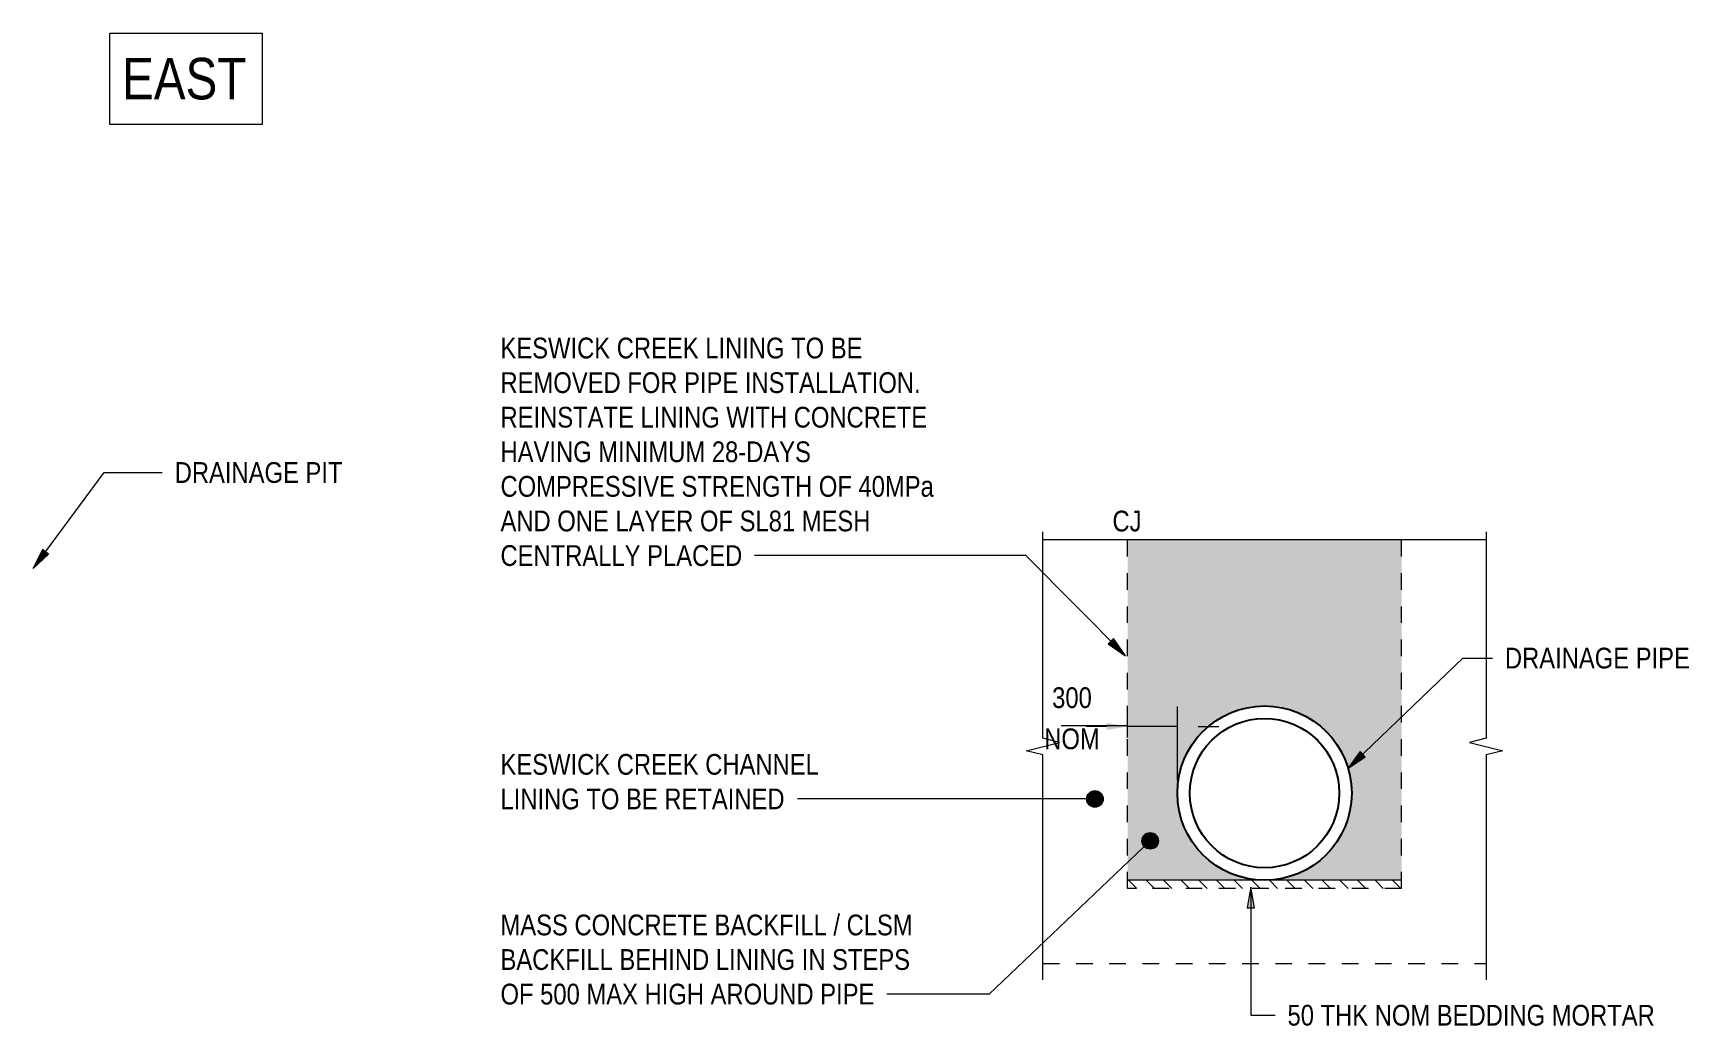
# Model space of a CAD drawing. Header units: metres. Extents: x 577.1 to 621.8, y 1.3 to 21.9.
# Drawn here: x 609.75 to 619.73, y 15.96 to 21.94 of the extents above; entities that cross this region are included whole.
import ezdxf

# ---------------------------------------------------------------- set-up
doc = ezdxf.new("R2010")
doc.units = ezdxf.units.M
doc.linetypes.add('JacobsDash', pattern=[0.0045, 0.003, -0.0015])
doc.linetypes.add('JacobsDemolished', pattern=[0.0045, 0.003, -0.0015])
doc.layers.get('Defpoints').update_dxf_attribs({"color": 41})
for name, color, linetype, lineweight in [('D-BDGE', 7, 'Continuous', 13), ('D-BDGE-18-SOLID', 7, 'Continuous', 9), ('D-BDGE-LINE', 7, 'Continuous', 9), ('D-ENHA-TEXT', 7, 'Continuous', 9), ('D-ENHA-TEXT-DIMS', 7, 'Continuous', 9)]:
    doc.layers.add(name, color=color, linetype=linetype, lineweight=lineweight)
doc.layers.add('D-BDGE-INT-WALL', color=7, linetype='Continuous', lineweight=13, true_color=0x8c8cc6)
doc.styles.add('Arial Narrow_6', font='ARIALN.TTF', dxfattribs={"height": 0.125})
doc.styles.add('Arial Narrow_7', font='ARIALN.TTF', dxfattribs={"height": 0.25})
doc.dimstyles.new('Dimension_Standard_T__mm_', dxfattribs={"dimscale": 0.3048, "dimtxt": 0.127929, "dimasz": 0.410105, "dimexe": 0.393701, "dimexo": 0.246063, "dimgap": 0.164042, "dimtad": 1, "dimdec": 0, "dimlfac": 1000, "dimzin": 0, "dimdsep": 46, "dimtxsty": 'Arial Narrow_6', "dimsah": 1, "dimcen": 0.09, "dimaunit": 1, "dimadec": 4, "dimazin": 0, "dimtfac": 1, "dimtdec": 4, "dimtix": 1, "dimtmove": 2, "dimatfit": 3, "dimfxl": 1, "dimtvp": 1, "dimtolj": 1, "dimtzin": 0, "dimlwd": 18, "dimlwe": 18, "dimarcsym": 2})

# ---------------------------------------------------------------- blocks, each defined once
blk = doc.blocks.new('CS_DET_BreakLine_ViewScale - CS_Std BreakLine-7764786-DRG-2871024 - SECTION 4')
at = {"layer": 'D-BDGE-LINE'}
for p, q in [((1657.7821, 17.696), (1657.7821, 18.9401)), ((1657.6821, 17.621), (1657.8821, 17.671)), ((1657.8821, 17.671), (1657.7821, 17.696)), ((1657.7821, 17.596), (1657.6821, 17.621)), ((1657.7821, 16.24), (1657.7821, 17.596))]:
    blk.add_line(p, q, dxfattribs=at)
blk = doc.blocks.new('CS_DET_BreakLine_ViewScale - CS_Std BreakLine-7764808-DRG-2871024 - SECTION 4')
at = {"layer": 'D-BDGE-LINE'}
for p, q in [((1660.4521, 18.9401), (1660.4521, 17.696)), ((1660.4521, 17.696), (1660.3521, 17.671)), ((1660.3521, 17.671), (1660.5521, 17.621)), ((1660.5521, 17.621), (1660.4521, 17.596)), ((1660.4521, 17.596), (1660.4521, 16.24))]:
    blk.add_line(p, q, dxfattribs=at)
blk = doc.blocks.new('DIMBLOCK2-DRG-2871024 - SECTION 4')
at = {"layer": 'D-ENHA-TEXT-DIMS', "color": 0, "lineweight": 18, "transparency": 16777216}
for p, q in [((616.3416, 17.6998), (616.3416, 17.8877)), ((616.6416, 17.4408), (616.6416, 17.8877)), ((616.2166, 17.7677), (616.0916, 17.7677)), ((616.6416, 17.7677), (616.3416, 17.7677)), ((616.7666, 17.7677), (616.8916, 17.7677))]:
    blk.add_line(p, q, dxfattribs=at)
at = {"layer": 'D-ENHA-TEXT-DIMS', "color": 0, "transparency": 16777216}
for points in [[(616.2166, 17.7885), (616.2166, 17.7468), (616.3416, 17.7677)], [(616.7666, 17.7885), (616.7666, 17.7468), (616.6416, 17.7677)]]:
    blk.add_solid(points, dxfattribs=at)
at = {"layer": 'Defpoints', "color": 0, "transparency": 16777216}
for p in [(616.3416, 17.7677), (616.3416, 17.6248), (616.6416, 17.3658)]:
    blk.add_point(p, dxfattribs=at)
at = {"layer": 'D-ENHA-TEXT-DIMS', "color": 0, "lineweight": 18, "transparency": 16777216, "insert": (616.0069, 17.9398), "char_height": 0.125, "width": 0.402062, "attachment_point": 5, "line_spacing_factor": 0.974696, "style": 'Arial Narrow_6'}
blk.add_mtext('\\A1;300', dxfattribs=at)
at = {"layer": 'D-ENHA-TEXT-DIMS', "color": 0, "lineweight": 18, "transparency": 16777216, "insert": (616.0069, 17.6918), "char_height": 0.125, "width": 0.402062, "attachment_point": 5, "style": 'Arial Narrow_6'}
blk.add_mtext('\\A1;NOM', dxfattribs=at)

msp = doc.modelspace()

# ---------------------------------------------------------------- hatches: boundary and pattern name
at = {"layer": 'D-BDGE-LINE', "true_color": 0xc0c0c0}
h = msp.add_hatch(color=9, dxfattribs=at)
h.paths.add_polyline_path([(617.162, 16.8408), (617.9916, 16.8408), (617.9916, 18.8908), (616.3416, 18.8908), (616.3416, 16.8408), (617.152, 16.8408)])
h.paths.add_polyline_path([(617.2059, 16.8423), (617.1274, 16.8423), (617.0498, 16.854), (616.9748, 16.8771), (616.9041, 16.9111), (616.8393, 16.9553), (616.7818, 17.0087), (616.7329, 17.0701), (616.6936, 17.138), (616.665, 17.2111), (616.6475, 17.2876), (616.6416, 17.3658), (616.6475, 17.444), (616.665, 17.5205), (616.6936, 17.5936), (616.7329, 17.6615), (616.7818, 17.7229), (616.8393, 17.7763), (616.9041, 17.8205), (616.9748, 17.8545), (617.0498, 17.8776), (617.1274, 17.8893), (617.2059, 17.8893), (617.2835, 17.8776), (617.3584, 17.8545), (617.4291, 17.8205), (617.494, 17.7763), (617.5515, 17.7229), (617.6004, 17.6615), (617.6396, 17.5936), (617.6683, 17.5205), (617.6858, 17.444), (617.6916, 17.3658), (617.6858, 17.2876), (617.6683, 17.2111), (617.6396, 17.138), (617.6004, 17.0701), (617.5515, 17.0087), (617.494, 16.9553), (617.4291, 16.9111), (617.3584, 16.8771), (617.2835, 16.854), (617.2662, 16.8514)])
at = {"layer": 'D-BDGE-LINE'}
h = msp.add_hatch(dxfattribs=at)
h.set_pattern_fill('FP_13', color=256, style=0, pattern_type=2)
h.set_pattern_definition([(135, (617.07451, 17.81), (-0.053033, -0.053033), [])])
h.paths.add_polyline_path([(617.0498, 16.7908), (617.9916, 16.7908), (617.9916, 16.8408), (616.3416, 16.8408), (616.3416, 16.7908), (616.9748, 16.7908)])
at = {"layer": 'D-ENHA-TEXT'}
for points in [[(609.7509, 18.7188), (609.843, 18.8062), (609.8076, 18.8324)], [(616.3292, 18.1919), (616.2568, 18.2962), (616.2255, 18.2651)], [(617.6678, 17.513), (617.7732, 17.5838), (617.7426, 17.6155)], [(617.0833, 16.8), (617.0613, 16.675), (617.1054, 16.675)]]:
    msp.add_hatch(color=256, dxfattribs=at).paths.add_polyline_path(points)
h = msp.add_hatch(color=256, dxfattribs=at)
edge = h.paths.add_edge_path()
edge.add_arc((616.1449, 17.3307), 0.05, 0, 360)
h = msp.add_hatch(color=256, dxfattribs=at)
edge = h.paths.add_edge_path()
edge.add_arc((616.4778, 17.078), 0.05, 0, 360)

# ---------------------------------------------------------------- linework, layer by layer
at = {"layer": 'D-BDGE', "lineweight": 18}
for p, q in [((618.5016, 18.8908), (615.8316, 18.8908)), ((616.3416, 17.7708), (615.9416, 17.7708)), ((617.9916, 16.8408), (616.3416, 16.8408))]:
    msp.add_line(p, q, dxfattribs=at)
at = {"layer": 'D-BDGE', "linetype": 'JacobsDash', "lineweight": 18}
for p, q in [((616.3416, 16.7908), (616.3416, 18.8908)), ((617.9916, 16.7908), (617.9916, 18.8908)), ((617.9916, 16.7908), (616.3416, 16.7908))]:
    msp.add_line(p, q, dxfattribs=at)
at = {"layer": 'D-BDGE', "lineweight": 25}
for radius in [0.525, 0.45]:
    msp.add_circle((617.1666, 17.3658), radius, dxfattribs=at)
at = {"layer": 'D-BDGE-18-SOLID'}
msp.add_line((616.6416, 17.3658), (616.6416, 17.3908), dxfattribs=at)
at = {"layer": 'D-BDGE-INT-WALL', "color": 9, "linetype": 'JacobsDemolished', "true_color": 0xc3c3c3}
msp.add_line((615.8316, 16.34), (618.5016, 16.34), dxfattribs=at)
at = {"layer": 'D-ENHA-TEXT'}
for p, q in [((609.7509, 18.7188), (610.1792, 19.2971)), ((610.1792, 19.2971), (610.5286, 19.2971)), ((609.8076, 18.8324), (609.7509, 18.7188)), ((609.7509, 18.7188), (609.843, 18.8062)), ((609.843, 18.8062), (609.8076, 18.8324)), ((615.4562, 18.7969), (614.0956, 18.7969)), ((615.729, 18.7969), (615.4562, 18.7969)), ((616.3292, 18.1919), (615.729, 18.7969)), ((616.2568, 18.2962), (616.2255, 18.2651)), ((616.2255, 18.2651), (616.3292, 18.1919)), ((616.3292, 18.1919), (616.2568, 18.2962)), ((617.6678, 17.513), (618.3596, 18.1791)), ((618.3596, 18.1791), (618.5389, 18.1791)), ((617.7426, 17.6155), (617.6678, 17.513)), ((617.6678, 17.513), (617.7732, 17.5838)), ((617.7732, 17.5838), (617.7426, 17.6155)), ((614.9379, 17.3307), (614.3536, 17.3307)), ((616.1449, 17.3307), (614.9379, 17.3307)), ((616.4778, 17.078), (615.5086, 16.1548)), ((617.0833, 16.8), (617.0613, 16.675)), ((617.1054, 16.675), (617.0833, 16.8)), ((617.0833, 16.8), (617.0833, 16.0277)), ((617.0613, 16.675), (617.1054, 16.675)), ((615.255, 16.1548), (614.8927, 16.1548)), ((615.5086, 16.1548), (615.255, 16.1548)), ((617.0833, 16.0277), (617.2298, 16.0277))]:
    msp.add_line(p, q, dxfattribs=at)
at = {"layer": 'D-ENHA-TEXT', "lineweight": 18, "flags": 128}
msp.add_lwpolyline([(610.2119, 21.9442), (611.1294, 21.9442), (611.1294, 21.3942), (610.2119, 21.3942)], close=True, dxfattribs=at)
at = {"layer": 'D-ENHA-TEXT'}
for centre in [(616.1449, 17.3307), (616.4778, 17.078)]:
    msp.add_circle(centre, 0.05, dxfattribs=at)

# ---------------------------------------------------------------- block references
at = {"layer": 'D-BDGE-LINE'}
for name in ['CS_DET_BreakLine_ViewScale - CS_Std BreakLine-7764786-DRG-2871024 - SECTION 4', 'CS_DET_BreakLine_ViewScale - CS_Std BreakLine-7764808-DRG-2871024 - SECTION 4']:
    msp.add_blockref(name, (-1041.9505, 0), dxfattribs=at)

# ---------------------------------------------------------------- texts
at = {"layer": 'D-ENHA-TEXT', "char_height": 0.125, "attachment_point": 1, "style": 'Arial Narrow_6', "bg_fill": 3, "box_fill_scale": 1, "bg_fill_color": 256, "bg_fill_transparency": 0}
for s, insert in [('KESWICK CREEK LINING TO BE ', (612.5654, 20.1096)), ('REMOVED FOR PIPE INSTALLATION. ', (612.5654, 19.9012)), ('REINSTATE LINING WITH CONCRETE ', (612.5654, 19.6929)), ('HAVING MINIMUM 28-DAYS ', (612.5654, 19.4845)), ('COMPRESSIVE STRENGTH OF 40MPa ', (612.5654, 19.2762)), ('AND ONE LAYER OF SL81 MESH ', (612.5654, 19.0678)), ('CENTRALLY PLACED', (612.5654, 18.8594)), ('KESWICK CREEK CHANNEL ', (612.5654, 17.6015)), ('LINING TO BE RETAINED', (612.5654, 17.3932)), ('MASS CONCRETE BACKFILL / CLSM ', (612.5654, 16.634)), ('BACKFILL BEHIND LINING IN STEPS ', (612.5654, 16.4256)), ('OF 500 MAX HIGH AROUND PIPE', (612.5654, 16.2173)), ('50 THK NOM BEDDING MORTAR', (617.3048, 16.0902))]:
    msp.add_mtext(s, dxfattribs=dict(at, insert=insert))
at = {"layer": 'D-ENHA-TEXT', "insert": (610.6036, 19.3596), "char_height": 0.125, "attachment_point": 1, "style": 'Arial Narrow_6', "bg_fill": 3, "box_fill_scale": 1, "bg_fill_color": 256, "bg_fill_true_color": 13158600, "bg_fill_transparency": 0}
msp.add_mtext('DRAINAGE PIT', dxfattribs=at)

# ---------------------------------------------------------------- dimensions: what is measured, and where the dimension line sits
at = {"layer": 'D-ENHA-TEXT-DIMS', "lineweight": 18}
dim = msp.add_linear_dim(base=(616.3416, 17.7677), p1=(616.6416, 17.3658), p2=(616.3416, 17.6248), text='<>\\XNOM', dimstyle='Dimension_Standard_T__mm_', override={"dimpost": '<>', "dimfxl": 0.39634}, dxfattribs=at)
dim.commit()
dim.dimension.update_dxf_attribs({"geometry": 'DIMBLOCK2-DRG-2871024 - SECTION 4', "text_midpoint": (616.0069, 17.8065), "dimtype": 160})

# ---------------------------------------------------------------- next in the draw order: texts
at = {"layer": 'D-ENHA-TEXT', "lineweight": 18, "insert": (610.2869, 21.7951), "char_height": 0.25, "attachment_point": 1, "style": 'Arial Narrow_7', "bg_fill": 3, "box_fill_scale": 1, "bg_fill_color": 256, "bg_fill_transparency": 0}
msp.add_mtext('EAST', dxfattribs=at)
at = {"layer": 'D-ENHA-TEXT', "char_height": 0.125, "attachment_point": 1, "style": 'Arial Narrow_6', "bg_fill": 3, "box_fill_scale": 1, "bg_fill_color": 256, "bg_fill_transparency": 0}
for s, insert in [('CJ', (616.2507, 19.0672)), ('DRAINAGE PIPE', (618.6139, 18.2416))]:
    msp.add_mtext(s, dxfattribs=dict(at, insert=insert))

doc.saveas('drawing.dxf')
